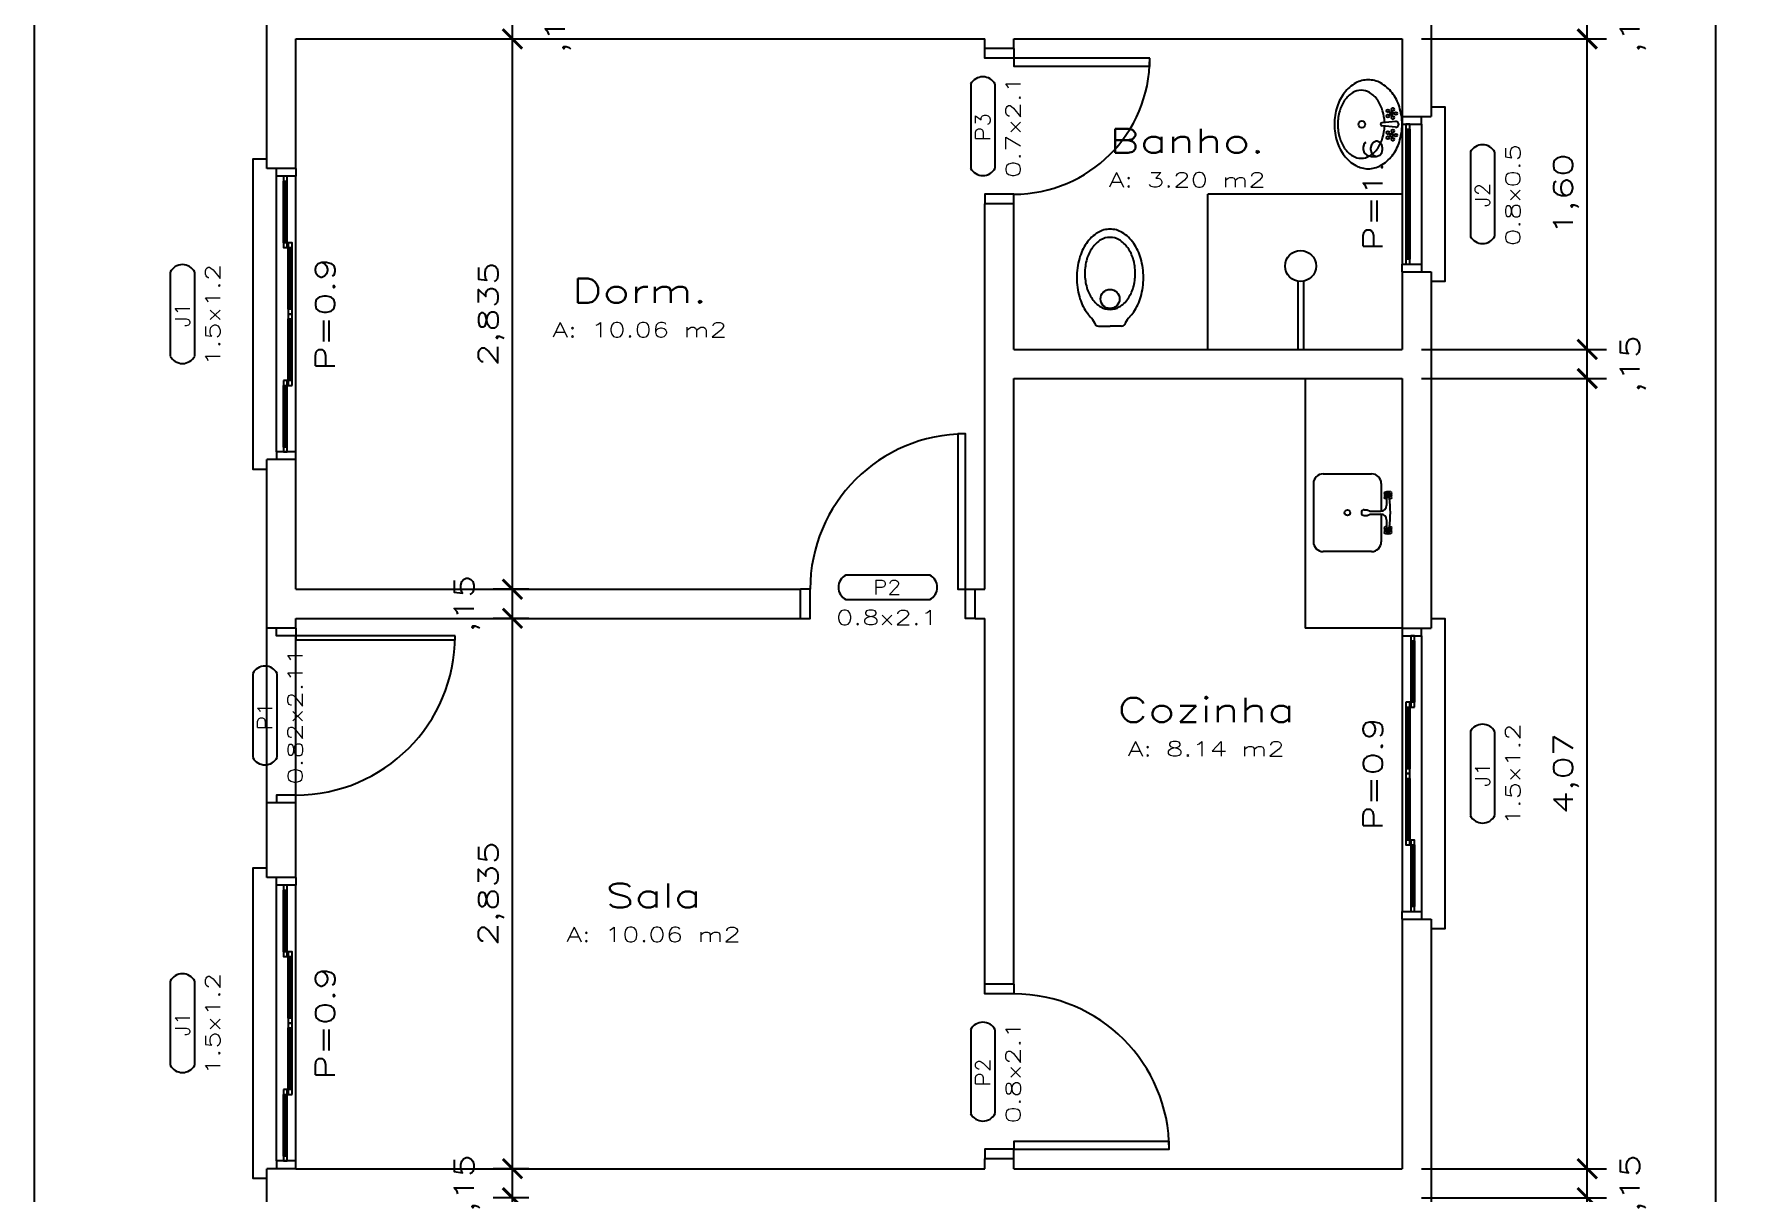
# Model space of a CAD drawing. Extents: x 241 to 398, y 106 to 179.
# Drawn here: x 258.36 to 267.13, y 163.07 to 169.04 of the extents above; entities that cross this region are included whole.
import ezdxf
from ezdxf.enums import TextEntityAlignment as Align

# ---------------------------------------------------------------- set-up
doc = ezdxf.new("R2010")
doc.units = 0
doc.layers.get('0').update_dxf_attribs({"linetype": 'CONTINUOUS'})
doc.layers.get('DEFPOINTS').update_dxf_attribs({"linetype": 'CONTINUOUS'})
for name, color, linetype in [('APARELHOS', 8, 'CONTINUOUS'), ('COTAS', 7, 'CONTINUOUS'), ('ESPECARQ', 7, 'CONTINUOUS'), ('ESQUADRIA', 3, 'CONTINUOUS'), ('LINVISTA', 8, 'CONTINUOUS'), ('MOBIL_I', 8, 'CONTINUOUS'), ('PAREDE', 5, 'CONTINUOUS'), ('UNIDADE', 4, 'CONTINUOUS'), ('VIDRO', 1, 'CONTINUOUS')]:
    doc.layers.add(name, color=color, linetype=linetype)
doc.styles.add('REGUA100', font='romans.shx', dxfattribs={"width": 1.4})
doc.styles.add('REGUA60', font='romans.shx', dxfattribs={"width": 1.4})
doc.styles.add('REGUA80', font='romans.shx', dxfattribs={"width": 1.4})
doc.styles.get("Standard").update_dxf_attribs({"font": 'ISOCP'})
doc.dimstyles.new('ISO-25', dxfattribs={"dimtxt": 2.5, "dimasz": 2.5, "dimexe": 1.25, "dimexo": 0.625, "dimtad": 1, "dimdec": 4, "dimdsep": 46, "dimlunit": 6, "dimtxsty": 'Standard', "dimcen": 2.5, "dimadec": 0, "dimazin": 0, "dimtfac": 1, "dimtdec": 4, "dimtmove": 0, "dimatfit": 3, "dimfxl": 0, "dimtolj": 1, "dimtzin": 0, "dimarcsym": 0})

# ---------------------------------------------------------------- blocks, each defined once
blk = doc.blocks.new('INDESQ2')
at = {"color": 0, "linetype": 'ByBlock'}
for p, q in [((4.32, 2.96), (-4.32, 2.96)), ((-4.32, 0.44), (4.32, 0.44))]:
    blk.add_line(p, q, dxfattribs=at)
at = {"color": 0}
for centre, start, end in [((-3.67, 1.7), 117.3654, 242.6346), ((3.67, 1.7), 297.3654, 62.6346)]:
    blk.add_arc(centre, 1.42, start, end, dxfattribs=at)
at = {"style": 'REGUA60', "width": 1.4, "flags": 9}
blk.add_attdef('LOCAL', text='', height=1.5, dxfattribs=at).set_placement((-0.08, -4.35), align=Align.CENTER)
at = {"layer": 'ESPECARQ', "color": 0, "style": 'REGUA60'}
for tag, width, p in [('COD', 1.1, (-0.08, 0.95)), ('DIM', 1.4, (-0.08, -2.17))]:
    blk.add_attdef(tag, text='', height=1.5, dxfattribs=dict(at, width=width)).set_placement(p, align=Align.CENTER)
blk = doc.blocks.new('CUBACOZ')
at = {"layer": 'APARELHOS'}
for p, q in [((-0.1045, 0.2035), (-0.0987, 0.2093)), ((-0.0987, 0.2093), (-0.1044, 0.215)), ((-0.0916, 0.2164), (-0.0978, 0.2225)), ((-0.0973, 0.1965), (-0.0916, 0.2022)), ((-0.0916, 0.2164), (-0.0858, 0.2221)), ((-0.0916, 0.2022), (-0.0857, 0.1963)), ((-0.0845, 0.2093), (-0.0788, 0.215)), ((-0.0845, 0.2093), (-0.0786, 0.2034)), ((-0.0749, 0.2018), (-0.0395, 0.2018)), ((0.0355, 0.2018), (0.0715, 0.2018)), ((0.0755, 0.2034), (0.0813, 0.2092)), ((0.0813, 0.2092), (0.0756, 0.2149)), ((0.0884, 0.2162), (0.0822, 0.2224)), ((0.0827, 0.1964), (0.0884, 0.2021)), ((0.0884, 0.2162), (0.0942, 0.222)), ((0.0884, 0.2021), (0.0943, 0.1962)), ((0.0955, 0.2092), (0.1011, 0.2149)), ((0.0955, 0.2092), (0.1014, 0.2033)), ((-0.2015, -0.1253), (-0.2015, 0.1241)), ((-0.1515, 0.1741), (-0.0096, 0.1741)), ((-0.017, 0.1015), (-0.0095, 0.1165)), ((-0.017, 0.0865), (-0.017, 0.1015)), ((-0.0095, 0.1165), (-0.0095, 0.1718)), ((0.0055, 0.1741), (0.1485, 0.1741)), ((0.0055, 0.1165), (0.0055, 0.1718)), ((0.013, 0.1015), (0.0055, 0.1165)), ((0.013, 0.0865), (0.013, 0.1015)), ((0.1985, 0.1241), (0.1985, -0.1253)), ((-0.1515, -0.1753), (0.1485, -0.1753))]:
    blk.add_line(p, q, dxfattribs=at)
for centre, radius in [((-0.1038, 0.2212), 0.0062), ((-0.1034, 0.1974), 0.0062), ((-0.0916, 0.2092), 0.00508), ((-0.0797, 0.2211), 0.0062), ((-0.0796, 0.1972), 0.0062), ((0.0761, 0.2211), 0.0062), ((0.0765, 0.1973), 0.0062), ((0.0884, 0.2091), 0.00508), ((0.1003, 0.221), 0.0062), ((0.1004, 0.1971), 0.0062), ((-0.0015, -0.0003), 0.0143)]:
    blk.add_circle(centre, radius, dxfattribs=at)
for centre, radius, start, end in [((-0.0869, 0.2096), 0.0229, 161.72558, 199.74671), ((-0.0921, 0.2124), 0.0153, 59.57179, 120.42821), ((-0.0916, 0.2065), 0.0156, 241.28233, 298.71767), ((-0.0018, -0.4129), 0.6339, 83.34453, 96.65547), ((-0.0395, 0.1718), 0.03, 0, 90), ((0.0355, 0.1718), 0.03, 90, 180), ((0.0879, 0.2123), 0.0153, 59.57179, 120.42821), ((0.0884, 0.2064), 0.0156, 241.28233, 298.71767), ((0.0878, 0.2091), 0.0188, 335.24621, 23.31831), ((-0.1515, 0.1241), 0.05, 90, 180), ((0.1485, 0.1241), 0.05, 0, 90), ((-0.002, 0.0865), 0.015, 180, 0), ((-0.1515, -0.1253), 0.05, 180, 270), ((0.1485, -0.1253), 0.05, 270, 0)]:
    blk.add_arc(centre, radius, start, end, dxfattribs=at)
blk = doc.blocks.new('INDUNI1')
at = {"color": 0, "style": 'REGUA100', "width": 1.4, "flags": 8}
for tag, p in [('NOME1', (0, 0)), ('NOME2', (0, -4.29))]:
    blk.add_attdef(tag, text='', height=2.5, dxfattribs=at).set_placement(p, align=Align.CENTER)
at = {"layer": 'ESPECARQ', "style": 'REGUA60', "width": 1.4}
blk.add_attdef('AREA', text='', height=1.5, dxfattribs=at).set_placement((0, -7.81), align=Align.CENTER)
at = {"layer": 'ESPECARQ', "style": 'REGUA60', "width": 1.4, "flags": 8}
for tag, p in [('PISO', (0, -10.31)), ('REVPAR', (0, -12.81)), ('PEDIR', (0, -15.31))]:
    blk.add_attdef(tag, text='', height=1.5, dxfattribs=at).set_placement(p, align=Align.CENTER)
blk = doc.blocks.new('LAVAT')
for p, q in [((-10.1, -2.8), (-8.9, -3.2)), ((-10, -2.4), (-8.7, -2.8)), ((-9.4, -4.9), (-8.6, -3.8)), ((-9.1, -5.2), (-8.3, -4.1)), ((-8.2, -1), (-8.2, -2.4)), ((-7.8, -1), (-7.8, -2.4)), ((-6.8, -5.2), (-7.6, -4.1)), ((-6.5, -4.9), (-7.3, -3.8)), ((-5.9, -2.4), (-7.2, -2.8)), ((-5.8, -2.8), (-7.1, -3.2)), ((-2.1, -0.2), (-1.2, -10.1)), ((2.1, -0.2), (1.2, -10.1)), ((5.8, -2.8), (7.1, -3.2)), ((5.9, -2.4), (7.2, -2.8)), ((6.5, -4.9), (7.3, -3.8)), ((6.8, -5.2), (7.6, -4.1)), ((7.8, -1), (7.8, -2.4)), ((8.2, -1), (8.2, -2.4)), ((9.1, -5.2), (8.3, -4.1)), ((9.4, -4.9), (8.6, -3.8)), ((10, -2.4), (8.7, -2.8)), ((10.1, -2.8), (8.9, -3.2))]:
    blk.add_line(p, q)
blk.add_lwpolyline([(0, 4.6, 0.076419), (-12.9, 2.6, 0.086454), (-23.1, -2.7, 0.105866), (-30.4, -11.2, 0.125365), (-32.7, -20.3, 0.125365), (-30.4, -29.5, 0.105866), (-23.1, -37.9, 0.086454), (-12.9, -43.2, 0.076419), (0, -45.2, 0.076419), (12.9, -43.2, 0.086454), (23.1, -37.9, 0.105866), (30.4, -29.5, 0.125365), (32.7, -20.3, 0.125365), (30.4, -11.2, 0.105866), (23.1, -2.7, 0.086454), (12.9, 2.6, 0.076419)], format="xyb", close=True)
for points in [[(-25, -25.5, 0.136248), (-23.3, -31.7, 0.106961), (-17.7, -37.7, 0.081463), (-9.9, -41.3, 0.069558), (0, -42.7, 0.069558), (9.9, -41.3, 0.081463), (17.7, -37.7, 0.106961), (23.3, -31.7, 0.136248), (25, -25.5, 0.136248), (23.3, -19.3, 0.106961), (17.7, -13.3, 0.081463), (9.9, -9.7, 0.060346), (1.3, -8.3, 0.069558)], [(-1.3, -8.3, 0.060346), (-9.9, -9.7, 0.081463), (-17.7, -13.3, 0.106961), (-23.3, -19.3, 0.136248), (-25, -25.5, 0.136248)]]:
    blk.add_lwpolyline(points, format="xyb")
for centre, radius in [((-8, 0), 1.05), ((8, 0), 1.05), ((-11, -2.2), 1.05), ((-9.9, -5.9), 1.05), ((-8, -3.2), 0.904), ((-6.1, -5.9), 1.05), ((-4.9, -2.2), 1.05), ((4.9, -2.2), 1.05), ((6.1, -5.9), 1.05), ((8, -3.2), 0.904), ((9.9, -5.9), 1.05), ((11, -2.2), 1.05), ((0, -25), 2.5)]:
    blk.add_circle(centre, radius)
for centre, radius, start, end in [((0, 0), 2.11, 354.4166, 185.8913), ((0, -10), 1.16, 185.4287, 354.7356)]:
    blk.add_arc(centre, radius, start, end)
blk = doc.blocks.new('VASO')
for p in [(-5.96, 0), (5.96, 0)]:
    blk.add_line(p, (0, 0))
for points in [[(0, 50, 0.136248), (-6.22, 48.27, 0.106961), (-12.17, 42.68, 0.081463), (-15.82, 34.92, 0.069558), (-17.21, 25, 0.069558), (-15.82, 15.08, 0.081463), (-12.17, 7.32, 0.040842), (-10.18, 4.88, 0.136248)], [(10.26, 4.96, 0.039379), (12.17, 7.32, 0.081463), (15.82, 15.08, 0.069558), (17.21, 25, 0.069558), (15.82, 34.92, 0.081463), (12.17, 42.68, 0.106961), (6.22, 48.27, 0.136248), (0, 50, 0.136248)]]:
    blk.add_lwpolyline(points, format="xyb")
blk.add_lwpolyline([(-0.01, 45.77, 0.134521), (-4.72, 44.48, 0.106852), (-9.2, 40.33, 0.08225), (-11.96, 34.56, 0.070585), (-13, 27.19, 0.070585), (-11.96, 19.82, 0.08225), (-9.2, 14.05, 0.106852), (-4.72, 9.9, 0.134521), (-0.01, 8.61, 0.134521), (4.69, 9.9, 0.106852), (9.17, 14.05, 0.08225), (11.93, 19.82, 0.070585), (12.97, 27.19, 0.070585), (11.93, 34.56, 0.08225), (9.17, 40.33, 0.106852), (4.69, 44.48, 0.134521)], format="xyb", close=True)
blk.add_circle((-0.01, 14.04), 4.93)
for centre, radius, start, end in [((-21.76, -5.8), 15.76, 27.89368, 42.68741), ((-5.96, 2), 2, 186.21105, 270), ((5.96, 2), 2, 270, 353.78895), ((21.76, -5.8), 15.76, 137.31259, 152.10632)]:
    blk.add_arc(centre, radius, start, end)
blk = doc.blocks.new('VASOSANIT2')
at = {"layer": 'APARELHOS', "ltscale": 10, "xscale": 0.01, "yscale": 0.01, "zscale": 0.01}
blk.add_blockref('VASO', (-0.0298, 0), dxfattribs=at)
blk = doc.blocks.new('CHUVA')
at = {"layer": 'APARELHOS'}
for p, q in [((-0.03, -0.35), (-0.03, 0)), ((0, -0.35), (0, 0))]:
    blk.add_line(p, q, dxfattribs=at)
blk.add_circle((-0.015, -0.43), 0.08, dxfattribs=at)
blk = doc.blocks.new('_ARCHTICK')
at = {"color": 0, "linetype": 'ByBlock', "const_width": 0.15}
blk.add_lwpolyline([(-0.5, -0.5), (0.5, 0.5)], dxfattribs=at)
blk = doc.blocks.new('*D126')
at = {"color": 1, "linetype": 'ByBlock', "transparency": 16777216}
for p, q in [((254.4529, 175.2378), (254.4529, 145.0378)), ((253.0871, 175.1378), (254.5529, 175.1378)), ((253.0871, 145.1378), (254.5529, 145.1378))]:
    blk.add_line(p, q, dxfattribs=at)
at = {"layer": 'DEFPOINTS', "color": 0, "linetype": 'ByBlock', "transparency": 16777216}
for p in [(252.9871, 175.1378, -3.35), (252.9871, 145.1378, -3.35), (254.4529, 145.1378)]:
    blk.add_point(p, dxfattribs=at)
at = {"color": 1, "linetype": 'ByBlock', "transparency": 16777216, "xscale": 0.1, "yscale": 0.1, "zscale": 0.1}
for p, rotation in [((254.4529, 175.1378), 90), ((254.4529, 145.1378), 270)]:
    blk.add_blockref('_ARCHTICK', p, dxfattribs=dict(at, rotation=rotation))
at = {"color": 7, "linetype": 'ByBlock', "transparency": 16777216, "insert": (254.3434, 160.1378), "char_height": 0.1, "attachment_point": 5, "rotation": 90, "style": 'REGUA60'}
blk.add_mtext('\\A1;30,00', dxfattribs=at)
blk = doc.blocks.new('*D141')
at = {"color": 1, "linetype": 'ByBlock', "transparency": 16777216}
for p, q in [((248.2526, 166.0828), (248.2526, 169.1178)), ((248.3504, 169.0178), (248.3526, 169.0178)), ((248.3371, 166.1828), (248.1526, 166.1828))]:
    blk.add_line(p, q, dxfattribs=at)
at = {"layer": 'DEFPOINTS', "color": 0, "linetype": 'ByBlock', "transparency": 16777216}
for p in [(248.2504, 169.0178, -3.35), (248.2526, 169.0178), (248.4371, 166.1828, -3.35)]:
    blk.add_point(p, dxfattribs=at)
at = {"color": 1, "linetype": 'ByBlock', "transparency": 16777216, "xscale": 0.1, "yscale": 0.1, "zscale": 0.1}
for p, rotation in [((248.2526, 169.0178), 90), ((248.2526, 166.1828), 270)]:
    blk.add_blockref('_ARCHTICK', p, dxfattribs=dict(at, rotation=rotation))
at = {"color": 7, "linetype": 'ByBlock', "transparency": 16777216, "insert": (248.1431, 167.6003), "char_height": 0.1, "attachment_point": 5, "rotation": 90, "style": 'REGUA60'}
blk.add_mtext('\\A1;2,835', dxfattribs=at)
blk = doc.blocks.new('*D139')
at = {"color": 1, "linetype": 'ByBlock', "transparency": 16777216}
for p, q in [((248.2526, 163.0978), (248.2526, 166.1328)), ((248.3371, 166.0328), (248.1526, 166.0328)), ((248.3371, 163.1978), (248.1526, 163.1978))]:
    blk.add_line(p, q, dxfattribs=at)
at = {"layer": 'DEFPOINTS', "color": 0, "linetype": 'ByBlock', "transparency": 16777216}
for p in [(248.2526, 166.0328), (248.4371, 166.0328, -3.35), (248.4371, 163.1978, -3.35)]:
    blk.add_point(p, dxfattribs=at)
at = {"color": 1, "linetype": 'ByBlock', "transparency": 16777216, "xscale": 0.1, "yscale": 0.1, "zscale": 0.1}
for p, rotation in [((248.2526, 166.0328), 90), ((248.2526, 163.1978), 270)]:
    blk.add_blockref('_ARCHTICK', p, dxfattribs=dict(at, rotation=rotation))
at = {"color": 7, "linetype": 'ByBlock', "transparency": 16777216, "insert": (248.1431, 164.6153), "char_height": 0.1, "attachment_point": 5, "rotation": 90, "style": 'REGUA60'}
blk.add_mtext('\\A1;2,835', dxfattribs=at)
blk = doc.blocks.new('*D137')
at = {"color": 1, "linetype": 'ByBlock', "transparency": 16777216}
for p, q in [((248.2526, 160.1128), (248.2526, 163.1478)), ((248.3371, 163.0478), (248.1526, 163.0478)), ((248.3371, 160.2128), (248.1526, 160.2128))]:
    blk.add_line(p, q, dxfattribs=at)
at = {"layer": 'DEFPOINTS', "color": 0, "linetype": 'ByBlock', "transparency": 16777216}
for p in [(248.2526, 163.0478), (248.4371, 163.0478, -3.35), (248.4371, 160.2128, -3.35)]:
    blk.add_point(p, dxfattribs=at)
at = {"color": 1, "linetype": 'ByBlock', "transparency": 16777216, "xscale": 0.1, "yscale": 0.1, "zscale": 0.1}
for p, rotation in [((248.2526, 163.0478), 90), ((248.2526, 160.2128), 270)]:
    blk.add_blockref('_ARCHTICK', p, dxfattribs=dict(at, rotation=rotation))
at = {"color": 7, "linetype": 'ByBlock', "transparency": 16777216, "insert": (248.1431, 161.6303), "char_height": 0.1, "attachment_point": 5, "rotation": 90, "style": 'REGUA60'}
blk.add_mtext('\\A1;2,835', dxfattribs=at)
blk = doc.blocks.new('*D142')
at = {"color": 1, "linetype": 'ByBlock', "transparency": 16777216}
for p, q in [((248.2526, 168.9178), (248.2526, 169.1678)), ((248.3504, 169.1678), (248.3526, 169.1678))]:
    blk.add_line(p, q, dxfattribs=at)
at = {"layer": 'DEFPOINTS', "color": 0, "linetype": 'ByBlock', "transparency": 16777216}
for p in [(248.2504, 169.1678, -3.35), (248.2526, 169.1678), (248.2504, 169.0178, -3.35)]:
    blk.add_point(p, dxfattribs=at)
at = {"color": 1, "linetype": 'ByBlock', "transparency": 16777216, "xscale": 0.1, "yscale": 0.1, "zscale": 0.1}
for p, rotation in [((248.2526, 169.1678), 90), ((248.2526, 169.0178), 270)]:
    blk.add_blockref('_ARCHTICK', p, dxfattribs=dict(at, rotation=rotation))
at = {"color": 7, "linetype": 'ByBlock', "transparency": 16777216, "insert": (248.4872, 169.0928), "char_height": 0.1, "attachment_point": 5, "rotation": 90, "style": 'REGUA60'}
blk.add_mtext('\\A1;,15', dxfattribs=at)
blk = doc.blocks.new('*D140')
at = {"color": 1, "linetype": 'ByBlock', "transparency": 16777216}
for p, q in [((248.3371, 166.1828), (248.1526, 166.1828)), ((248.2526, 165.9328), (248.2526, 166.1828))]:
    blk.add_line(p, q, dxfattribs=at)
at = {"layer": 'DEFPOINTS', "color": 0, "linetype": 'ByBlock', "transparency": 16777216}
for p in [(248.2526, 166.1828), (248.4371, 166.1828, -3.35), (248.4371, 166.0328, -3.35)]:
    blk.add_point(p, dxfattribs=at)
at = {"color": 1, "linetype": 'ByBlock', "transparency": 16777216, "xscale": 0.1, "yscale": 0.1, "zscale": 0.1}
for p, rotation in [((248.2526, 166.1828), 90), ((248.2526, 166.0328), 270)]:
    blk.add_blockref('_ARCHTICK', p, dxfattribs=dict(at, rotation=rotation))
at = {"color": 7, "linetype": 'ByBlock', "transparency": 16777216, "insert": (248.0181, 166.1078), "char_height": 0.1, "attachment_point": 5, "rotation": 90, "style": 'REGUA60'}
blk.add_mtext('\\A1;,15', dxfattribs=at)
blk = doc.blocks.new('*D138')
at = {"color": 1, "linetype": 'ByBlock', "transparency": 16777216}
for p, q in [((248.3371, 163.1978), (248.1526, 163.1978)), ((248.2526, 162.9478), (248.2526, 163.1978))]:
    blk.add_line(p, q, dxfattribs=at)
at = {"layer": 'DEFPOINTS', "color": 0, "linetype": 'ByBlock', "transparency": 16777216}
for p in [(248.2526, 163.1978), (248.4371, 163.1978, -3.35), (248.4371, 163.0478, -3.35)]:
    blk.add_point(p, dxfattribs=at)
at = {"color": 1, "linetype": 'ByBlock', "transparency": 16777216, "xscale": 0.1, "yscale": 0.1, "zscale": 0.1}
for p, rotation in [((248.2526, 163.1978), 90), ((248.2526, 163.0478), 270)]:
    blk.add_blockref('_ARCHTICK', p, dxfattribs=dict(at, rotation=rotation))
at = {"color": 7, "linetype": 'ByBlock', "transparency": 16777216, "insert": (248.0181, 163.1228), "char_height": 0.1, "attachment_point": 5, "rotation": 90, "style": 'REGUA60'}
blk.add_mtext('\\A1;,15', dxfattribs=at)
blk = doc.blocks.new('*D121')
at = {"color": 1, "linetype": 'ByBlock', "transparency": 16777216}
for p, q in [((252.9371, 169.1678), (253.8915, 169.1678)), ((253.7915, 168.9178), (253.7915, 169.1678))]:
    blk.add_line(p, q, dxfattribs=at)
at = {"layer": 'DEFPOINTS', "color": 0, "linetype": 'ByBlock', "transparency": 16777216}
for p in [(252.8371, 169.1678, -3.35), (253.7915, 169.1678), (252.8371, 169.0178, -3.35)]:
    blk.add_point(p, dxfattribs=at)
at = {"color": 1, "linetype": 'ByBlock', "transparency": 16777216, "xscale": 0.1, "yscale": 0.1, "zscale": 0.1}
for p, rotation in [((253.7915, 169.1678), 90), ((253.7915, 169.0178), 270)]:
    blk.add_blockref('_ARCHTICK', p, dxfattribs=dict(at, rotation=rotation))
at = {"color": 7, "linetype": 'ByBlock', "transparency": 16777216, "insert": (254.026, 169.0928), "char_height": 0.1, "attachment_point": 5, "rotation": 90, "style": 'REGUA60'}
blk.add_mtext('\\A1;,15', dxfattribs=at)
blk = doc.blocks.new('*D120')
at = {"color": 1, "linetype": 'ByBlock', "transparency": 16777216}
for p, q in [((253.7915, 167.3178), (253.7915, 169.1178)), ((252.9371, 169.0178), (253.8915, 169.0178))]:
    blk.add_line(p, q, dxfattribs=at)
at = {"layer": 'DEFPOINTS', "color": 0, "linetype": 'ByBlock', "transparency": 16777216}
for p in [(252.8371, 169.0178, -3.35), (253.7915, 169.0178), (252.8371, 167.4178, -3.35)]:
    blk.add_point(p, dxfattribs=at)
at = {"color": 1, "linetype": 'ByBlock', "transparency": 16777216, "xscale": 0.1, "yscale": 0.1, "zscale": 0.1}
for p, rotation in [((253.7915, 169.0178), 90), ((253.7915, 167.4178), 270)]:
    blk.add_blockref('_ARCHTICK', p, dxfattribs=dict(at, rotation=rotation))
at = {"color": 7, "linetype": 'ByBlock', "transparency": 16777216, "insert": (253.682, 168.2178), "char_height": 0.1, "attachment_point": 5, "rotation": 90, "style": 'REGUA60'}
blk.add_mtext('\\A1;1,60', dxfattribs=at)
blk = doc.blocks.new('*D119')
at = {"color": 1, "linetype": 'ByBlock', "transparency": 16777216}
for p, q in [((252.9371, 167.4178), (253.8915, 167.4178)), ((253.7915, 167.1678), (253.7915, 167.4178))]:
    blk.add_line(p, q, dxfattribs=at)
at = {"layer": 'DEFPOINTS', "color": 0, "linetype": 'ByBlock', "transparency": 16777216}
for p in [(252.8371, 167.4178, -3.35), (253.7915, 167.4178), (252.8371, 167.2678, -3.35)]:
    blk.add_point(p, dxfattribs=at)
at = {"color": 1, "linetype": 'ByBlock', "transparency": 16777216, "xscale": 0.1, "yscale": 0.1, "zscale": 0.1}
for p, rotation in [((253.7915, 167.4178), 90), ((253.7915, 167.2678), 270)]:
    blk.add_blockref('_ARCHTICK', p, dxfattribs=dict(at, rotation=rotation))
at = {"color": 7, "linetype": 'ByBlock', "transparency": 16777216, "insert": (254.026, 167.3428), "char_height": 0.1, "attachment_point": 5, "rotation": 90, "style": 'REGUA60'}
blk.add_mtext('\\A1;,15', dxfattribs=at)
blk = doc.blocks.new('*D118')
at = {"color": 1, "linetype": 'ByBlock', "transparency": 16777216}
for p, q in [((253.7915, 163.0978), (253.7915, 167.3678)), ((252.9371, 167.2678), (253.8915, 167.2678))]:
    blk.add_line(p, q, dxfattribs=at)
at = {"layer": 'DEFPOINTS', "color": 0, "linetype": 'ByBlock', "transparency": 16777216}
for p in [(252.8371, 167.2678, -3.35), (253.7915, 167.2678), (252.8371, 163.1978, -3.35)]:
    blk.add_point(p, dxfattribs=at)
at = {"color": 1, "linetype": 'ByBlock', "transparency": 16777216, "xscale": 0.1, "yscale": 0.1, "zscale": 0.1}
for p, rotation in [((253.7915, 167.2678), 90), ((253.7915, 163.1978), 270)]:
    blk.add_blockref('_ARCHTICK', p, dxfattribs=dict(at, rotation=rotation))
at = {"color": 7, "linetype": 'ByBlock', "transparency": 16777216, "insert": (253.682, 165.2328), "char_height": 0.1, "attachment_point": 5, "rotation": 90, "style": 'REGUA60'}
blk.add_mtext('\\A1;4,07', dxfattribs=at)
blk = doc.blocks.new('*D117')
at = {"color": 1, "linetype": 'ByBlock', "transparency": 16777216}
for p, q in [((252.9371, 163.1978), (253.8915, 163.1978)), ((253.7915, 162.9478), (253.7915, 163.1978))]:
    blk.add_line(p, q, dxfattribs=at)
at = {"layer": 'DEFPOINTS', "color": 0, "linetype": 'ByBlock', "transparency": 16777216}
for p in [(252.8371, 163.1978, -3.35), (253.7915, 163.1978), (252.8371, 163.0478, -3.35)]:
    blk.add_point(p, dxfattribs=at)
at = {"color": 1, "linetype": 'ByBlock', "transparency": 16777216, "xscale": 0.1, "yscale": 0.1, "zscale": 0.1}
for p, rotation in [((253.7915, 163.1978), 90), ((253.7915, 163.0478), 270)]:
    blk.add_blockref('_ARCHTICK', p, dxfattribs=dict(at, rotation=rotation))
at = {"color": 7, "linetype": 'ByBlock', "transparency": 16777216, "insert": (254.026, 163.1228), "char_height": 0.1, "attachment_point": 5, "rotation": 90, "style": 'REGUA60'}
blk.add_mtext('\\A1;,15', dxfattribs=at)
blk = doc.blocks.new('*D116')
at = {"color": 1, "linetype": 'ByBlock', "transparency": 16777216}
for p, q in [((253.7915, 161.3478), (253.7915, 163.1478)), ((252.9371, 163.0478), (253.8915, 163.0478))]:
    blk.add_line(p, q, dxfattribs=at)
at = {"layer": 'DEFPOINTS', "color": 0, "linetype": 'ByBlock', "transparency": 16777216}
for p in [(252.8371, 163.0478, -3.35), (253.7915, 163.0478), (252.8371, 161.4478, -3.35)]:
    blk.add_point(p, dxfattribs=at)
at = {"color": 1, "linetype": 'ByBlock', "transparency": 16777216, "xscale": 0.1, "yscale": 0.1, "zscale": 0.1}
for p, rotation in [((253.7915, 163.0478), 90), ((253.7915, 161.4478), 270)]:
    blk.add_blockref('_ARCHTICK', p, dxfattribs=dict(at, rotation=rotation))
at = {"color": 7, "linetype": 'ByBlock', "transparency": 16777216, "insert": (253.682, 162.2478), "char_height": 0.1, "attachment_point": 5, "rotation": 90, "style": 'REGUA60'}
blk.add_mtext('\\A1;1,60', dxfattribs=at)

msp = doc.modelspace()

# ---------------------------------------------------------------- linework, layer by layer
at = {"layer": 'APARELHOS'}
for p, q in [((264.4129, 167.4178, -3.35), (264.4129, 168.2178, -3.35)), ((265.4129, 168.2178, -3.35), (264.4129, 168.2178, -3.35)), ((264.9129, 167.2678, -3.35), (264.9129, 165.9828, -3.35)), ((265.4129, 165.9828, -3.35), (264.9129, 165.9828, -3.35))]:
    msp.add_line(p, q, dxfattribs=at)
at = {"layer": 'ESQUADRIA', "color": 1}
for p, q in [((265.4129, 168.5778, -3.35), (265.4129, 167.8578, -3.35)), ((265.5129, 168.5778, -3.35), (265.5129, 167.8578, -3.35)), ((265.4329, 168.5528, -3.35), (265.4329, 167.8828, -3.35)), ((265.4529, 168.5528, -3.35), (265.4529, 167.8828, -3.35)), ((259.6129, 166.8903, -3.35), (259.6129, 168.3103, -3.35)), ((259.7129, 166.8903, -3.35), (259.7129, 168.3103, -3.35)), ((259.6479, 167.9678, -3.35), (259.6479, 168.2853, -3.35)), ((259.6679, 167.9678, -3.35), (259.6679, 168.2853, -3.35)), ((259.6729, 167.6253, -3.35), (259.6729, 167.9428, -3.35)), ((259.6929, 167.6253, -3.35), (259.6929, 167.9428, -3.35)), ((259.6729, 167.2578, -3.35), (259.6729, 167.5753, -3.35)), ((259.6929, 167.2578, -3.35), (259.6929, 167.5753, -3.35)), ((259.6479, 166.9153, -3.35), (259.6479, 167.2328, -3.35)), ((259.6679, 166.9153, -3.35), (259.6679, 167.2328, -3.35)), ((259.7129, 165.1228, -3.35), (259.7129, 165.9428, -3.35)), ((265.4129, 165.9428, -3.35), (265.4129, 164.5228, -3.35)), ((265.5129, 165.9428, -3.35), (265.5129, 164.5228, -3.35)), ((265.4579, 165.9178, -3.35), (265.4579, 165.6003, -3.35)), ((265.4779, 165.9178, -3.35), (265.4779, 165.6003, -3.35)), ((265.4329, 165.5753, -3.35), (265.4329, 165.2578, -3.35)), ((265.4529, 165.5753, -3.35), (265.4529, 165.2578, -3.35)), ((265.4329, 165.2078, -3.35), (265.4329, 164.8903, -3.35)), ((265.4529, 165.2078, -3.35), (265.4529, 164.8903, -3.35)), ((265.4579, 164.8653, -3.35), (265.4579, 164.5478, -3.35)), ((265.4779, 164.8653, -3.35), (265.4779, 164.5478, -3.35)), ((259.6129, 163.2378, -3.35), (259.6129, 164.6578, -3.35)), ((259.6479, 164.3153, -3.35), (259.6479, 164.6328, -3.35)), ((259.6679, 164.3153, -3.35), (259.6679, 164.6328, -3.35)), ((259.7129, 163.2378, -3.35), (259.7129, 164.6578, -3.35)), ((259.6729, 163.9728, -3.35), (259.6729, 164.2903, -3.35)), ((259.6929, 163.9728, -3.35), (259.6929, 164.2903, -3.35)), ((259.6729, 163.6053, -3.35), (259.6729, 163.9228, -3.35)), ((259.6929, 163.6053, -3.35), (259.6929, 163.9228, -3.35)), ((259.6479, 163.2628, -3.35), (259.6479, 163.5803, -3.35)), ((259.6679, 163.2628, -3.35), (259.6679, 163.5803, -3.35))]:
    msp.add_line(p, q, dxfattribs=at)
at = {"layer": 'ESQUADRIA', "elevation": -3.35}
for points in [[(263.4129, 168.9678), (263.4129, 168.9178), (263.2629, 168.9178), (263.2629, 168.9678)], [(265.5629, 168.6678), (265.6329, 168.6678), (265.6329, 167.7678), (265.5629, 167.7678)], [(265.4129, 168.6178), (265.4129, 168.5778), (265.5129, 168.5778), (265.5129, 168.6178)], [(259.5629, 166.8003), (259.4929, 166.8003), (259.4929, 168.4003), (259.5629, 168.4003)], [(259.7129, 168.3503), (259.7129, 168.3103), (259.6129, 168.3103), (259.6129, 168.3503)], [(263.4129, 168.1678), (263.4129, 168.2178), (263.2629, 168.2178), (263.2629, 168.1678)], [(265.4129, 167.8178), (265.4129, 167.8578), (265.5129, 167.8578), (265.5129, 167.8178)], [(259.7129, 166.8503), (259.7129, 166.8903), (259.6129, 166.8903), (259.6129, 166.8503)], [(262.3129, 166.0328), (262.3629, 166.0328), (262.3629, 166.1828), (262.3129, 166.1828)], [(263.2129, 166.0328), (263.1629, 166.0328), (263.1629, 166.1828), (263.2129, 166.1828)], [(265.5629, 166.0328), (265.6329, 166.0328), (265.6329, 164.4328), (265.5629, 164.4328)], [(259.5629, 165.0828), (259.5629, 165.0828), (259.5629, 165.9828), (259.5629, 165.9828)], [(259.7129, 165.9828), (259.7129, 165.9428), (259.6129, 165.9428), (259.6129, 165.9828)], [(265.4129, 165.9828), (265.4129, 165.9428), (265.5129, 165.9428), (265.5129, 165.9828)], [(259.7129, 165.0828), (259.7129, 165.1228), (259.6129, 165.1228), (259.6129, 165.0828)], [(259.5629, 163.1478), (259.4929, 163.1478), (259.4929, 164.7478), (259.5629, 164.7478)], [(259.7129, 164.6978), (259.7129, 164.6578), (259.6129, 164.6578), (259.6129, 164.6978)], [(265.4129, 164.4828), (265.4129, 164.5228), (265.5129, 164.5228), (265.5129, 164.4828)], [(263.4129, 164.1478), (263.4129, 164.0978), (263.2629, 164.0978), (263.2629, 164.1478)], [(259.7129, 163.1978), (259.7129, 163.2378), (259.6129, 163.2378), (259.6129, 163.1978)], [(263.4129, 163.2478), (263.4129, 163.2978), (263.2629, 163.2978), (263.2629, 163.2478)]]:
    msp.add_lwpolyline(points, dxfattribs=at)
for points in [[(264.1129, 168.9178), (263.4129, 168.9178), (263.4129, 168.8778), (264.1129, 168.8778)], [(265.4329, 168.5778), (265.4329, 168.5528), (265.4529, 168.5528), (265.4529, 168.5778)], [(259.6479, 168.3103), (259.6479, 168.2853), (259.6679, 168.2853), (259.6679, 168.3103)], [(259.6679, 167.9428), (259.6679, 167.9678), (259.6479, 167.9678), (259.6479, 167.9428)], [(259.6729, 167.9678), (259.6729, 167.9428), (259.6929, 167.9428), (259.6929, 167.9678)], [(265.4529, 167.8578), (265.4529, 167.8828), (265.4329, 167.8828), (265.4329, 167.8578)], [(259.6929, 167.6003), (259.6929, 167.6253), (259.6729, 167.6253), (259.6729, 167.6003)], [(259.6729, 167.6003), (259.6729, 167.5753), (259.6929, 167.5753), (259.6929, 167.6003)], [(259.6479, 167.2578), (259.6479, 167.2328), (259.6679, 167.2328), (259.6679, 167.2578)], [(259.6929, 167.2328), (259.6929, 167.2578), (259.6729, 167.2578), (259.6729, 167.2328)], [(259.6679, 166.8903), (259.6679, 166.9153), (259.6479, 166.9153), (259.6479, 166.8903)], [(263.1229, 166.9828), (263.1229, 166.1828), (263.1629, 166.1828), (263.1629, 166.9828)], [(260.5329, 165.9428), (259.7129, 165.9428), (259.7129, 165.9228), (260.5329, 165.9228)], [(265.4579, 165.9428), (265.4579, 165.9178), (265.4779, 165.9178), (265.4779, 165.9428)], [(265.4329, 165.6003), (265.4329, 165.5753), (265.4529, 165.5753), (265.4529, 165.6003)], [(265.4779, 165.5753), (265.4779, 165.6003), (265.4579, 165.6003), (265.4579, 165.5753)], [(265.4529, 165.2328), (265.4529, 165.2578), (265.4329, 165.2578), (265.4329, 165.2328)], [(265.4329, 165.2328), (265.4329, 165.2078), (265.4529, 165.2078), (265.4529, 165.2328)], [(265.4529, 164.8653), (265.4529, 164.8903), (265.4329, 164.8903), (265.4329, 164.8653)], [(265.4579, 164.8903), (265.4579, 164.8653), (265.4779, 164.8653), (265.4779, 164.8903)], [(259.6479, 164.6578), (259.6479, 164.6328), (259.6679, 164.6328), (259.6679, 164.6578)], [(265.4779, 164.5228), (265.4779, 164.5478), (265.4579, 164.5478), (265.4579, 164.5228)], [(259.6679, 164.2903), (259.6679, 164.3153), (259.6479, 164.3153), (259.6479, 164.2903)], [(259.6729, 164.3153), (259.6729, 164.2903), (259.6929, 164.2903), (259.6929, 164.3153)], [(259.6929, 163.9478), (259.6929, 163.9728), (259.6729, 163.9728), (259.6729, 163.9478)], [(259.6729, 163.9478), (259.6729, 163.9228), (259.6929, 163.9228), (259.6929, 163.9478)], [(259.6479, 163.6053), (259.6479, 163.5803), (259.6679, 163.5803), (259.6679, 163.6053)], [(259.6929, 163.5803), (259.6929, 163.6053), (259.6729, 163.6053), (259.6729, 163.5803)], [(263.4129, 163.2978), (264.2129, 163.2978), (264.2129, 163.3378), (263.4129, 163.3378)], [(259.6679, 163.2378), (259.6679, 163.2628), (259.6479, 163.2628), (259.6479, 163.2378)]]:
    msp.add_lwpolyline(points, close=True, dxfattribs=at)
at = {"layer": 'LINVISTA'}
msp.add_line((258.3629, 175.1378, -3.35), (258.3629, 145.1378, -3.35), dxfattribs=at)
at = {"layer": 'MOBIL_I'}
for centre, radius, start, end in [((263.4129, 168.9178, -3.35), 0.7, 270, 0), ((263.1629, 166.1828, -3.35), 0.8, 90, 180), ((259.7129, 165.9428, -3.35), 0.82, 270, 0), ((263.4129, 163.2978, -3.35), 0.8, 0, 90)]:
    msp.add_arc(centre, radius, start, end, dxfattribs=at)
at = {"layer": 'PAREDE'}
for p, q in [((259.5629, 168.3503, -3.35), (259.5629, 169.0928, -3.35)), ((265.5629, 169.0928, -3.35), (265.5629, 168.6178, -3.35)), ((259.7129, 168.3503, -3.35), (259.7129, 169.0178, -3.35)), ((259.7129, 169.0178, -3.35), (263.2629, 169.0178, -3.35)), ((263.2629, 168.9678, -3.35), (263.2629, 169.0178, -3.35)), ((263.4129, 168.9678, -3.35), (263.4129, 169.0178, -3.35)), ((263.4129, 169.0178, -3.35), (265.4129, 169.0178, -3.35)), ((265.4129, 169.0178, -3.35), (265.4129, 168.6178, -3.35)), ((263.4129, 168.9678, -3.35), (263.2629, 168.9678, -3.35)), ((265.4129, 168.6178, -3.35), (265.5629, 168.6178, -3.35)), ((259.7129, 168.3503, -3.35), (259.5629, 168.3503, -3.35)), ((263.4129, 168.1678, -3.35), (263.2629, 168.1678, -3.35)), ((263.2629, 167.3428, -3.35), (263.2629, 168.1678, -3.35)), ((263.4129, 167.4178, -3.35), (263.4129, 168.1678, -3.35)), ((265.4129, 167.8178, -3.35), (265.4129, 167.4178, -3.35)), ((265.4129, 167.8178, -3.35), (265.5629, 167.8178, -3.35)), ((265.5629, 167.8178, -3.35), (265.5629, 167.3428, -3.35)), ((263.2629, 166.1828, -3.35), (263.2629, 167.3428, -3.35)), ((263.4129, 167.4178, -3.35), (265.4129, 167.4178, -3.35)), ((265.5629, 167.3428, -3.35), (265.5629, 165.9828, -3.35)), ((263.4129, 166.1078, -3.35), (263.4129, 167.2678, -3.35)), ((263.4129, 167.2678, -3.35), (265.4129, 167.2678, -3.35)), ((265.4129, 167.2678, -3.35), (265.4129, 165.9828, -3.35)), ((259.7129, 166.8503, -3.35), (259.5629, 166.8503, -3.35)), ((259.5629, 166.1078, -3.35), (259.5629, 166.8503, -3.35)), ((259.7129, 166.1828, -3.35), (259.7129, 166.8503, -3.35)), ((259.7129, 166.1828, -3.35), (262.3129, 166.1828, -3.35)), ((262.3129, 166.0328, -3.35), (262.3129, 166.1828, -3.35)), ((263.2129, 166.1828, -3.35), (263.2629, 166.1828, -3.35)), ((263.2129, 166.0328, -3.35), (263.2129, 166.1828, -3.35)), ((259.5629, 165.9828, -3.35), (259.5629, 166.1078, -3.35)), ((259.7129, 166.0328, -3.35), (262.3129, 166.0328, -3.35)), ((259.7129, 165.9828, -3.35), (259.7129, 166.0328, -3.35)), ((263.2129, 166.0328, -3.35), (263.2629, 166.0328, -3.35)), ((263.2629, 164.1478, -3.35), (263.2629, 166.0328, -3.35)), ((263.4129, 164.1478, -3.35), (263.4129, 166.1078, -3.35)), ((259.7129, 165.9828, -3.35), (259.5629, 165.9828, -3.35)), ((265.4129, 165.9828, -3.35), (265.5629, 165.9828, -3.35)), ((259.7129, 165.0828, -3.35), (259.5629, 165.0828, -3.35)), ((259.5629, 164.6978, -3.35), (259.5629, 165.0828, -3.35)), ((259.7129, 164.6978, -3.35), (259.7129, 165.0828, -3.35)), ((259.7129, 164.6978, -3.35), (259.5629, 164.6978, -3.35)), ((265.4129, 164.4828, -3.35), (265.4129, 163.1978, -3.35)), ((265.4129, 164.4828, -3.35), (265.5629, 164.4828, -3.35)), ((265.5629, 164.4828, -3.35), (265.5629, 163.1228, -3.35)), ((263.4129, 164.1478, -3.35), (263.2629, 164.1478, -3.35)), ((263.4129, 163.2478, -3.35), (263.2629, 163.2478, -3.35)), ((263.2629, 163.1978, -3.35), (263.2629, 163.2478, -3.35)), ((263.4129, 163.1978, -3.35), (263.4129, 163.2478, -3.35)), ((259.7129, 163.1978, -3.35), (259.5629, 163.1978, -3.35)), ((259.5629, 163.1228, -3.35), (259.5629, 163.1978, -3.35)), ((259.7129, 163.1978, -3.35), (259.7129, 163.1978, -3.35)), ((259.7129, 163.1978, -3.35), (263.2629, 163.1978, -3.35)), ((263.4129, 163.1978, -3.35), (265.4129, 163.1978, -3.35)), ((259.5629, 162.3803, -3.35), (259.5629, 163.1228, -3.35)), ((265.5629, 163.1228, -3.35), (265.5629, 162.6478, -3.35))]:
    msp.add_line(p, q, dxfattribs=at)
at = {"layer": 'VIDRO'}
for p, q in [((265.4429, 168.5528, -3.35), (265.4429, 167.8828, -3.35)), ((259.6579, 167.9678, -3.35), (259.6579, 168.2853, -3.35)), ((259.6829, 167.6253, -3.35), (259.6829, 167.9428, -3.35)), ((259.6829, 167.2578, -3.35), (259.6829, 167.5753, -3.35)), ((259.6579, 166.9153, -3.35), (259.6579, 167.2328, -3.35)), ((265.4679, 165.9178, -3.35), (265.4679, 165.6003, -3.35)), ((265.4429, 165.5753, -3.35), (265.4429, 165.2578, -3.35)), ((265.4429, 165.2078, -3.35), (265.4429, 164.8903, -3.35)), ((265.4679, 164.8653, -3.35), (265.4679, 164.5478, -3.35)), ((259.6579, 164.3153, -3.35), (259.6579, 164.6328, -3.35)), ((259.6829, 163.9728, -3.35), (259.6829, 164.2903, -3.35)), ((259.6829, 163.6053, -3.35), (259.6829, 163.9228, -3.35)), ((259.6579, 163.2628, -3.35), (259.6579, 163.5803, -3.35))]:
    msp.add_line(p, q, dxfattribs=at)

# ---------------------------------------------------------------- block references
at = {"layer": 'APARELHOS', "xscale": 0.006999999999999999, "yscale": 0.006999999999999999, "zscale": 0.006999999999999999, "rotation": 270}
msp.add_blockref('LAVAT', (265.3809, 168.5778, -3.35), dxfattribs=at)
at = {"layer": 'APARELHOS'}
msp.add_blockref('VASOSANIT2', (263.9381, 167.5378, -3.35), dxfattribs=at)
for name, p, rotation in [('CHUVA', (264.8751, 167.4178, -3.35), 180), ('CUBACOZ', (265.1318, 166.5755), 270)]:
    msp.add_blockref(name, p, dxfattribs=dict(at, rotation=rotation))
at = {"layer": 'ESPECARQ', "xscale": 0.05, "yscale": 0.05, "zscale": 0.05}
for p, rotation, values in [((263.3379, 168.5678, -3.35), 90, {'COD': 'P3', 'DIM': '0.7x2.1'}), ((265.9129, 168.2178, -3.35), 90, {'COD': 'J2', 'DIM': '0.8x0.5'}), ((259.2129, 167.6003, -3.35), 89.99999999999783, {'COD': 'J1', 'DIM': '1.5x1.2'}), ((259.6379, 165.5328, -3.35), 90, {'COD': 'P1', 'DIM': '0.82x2.11'}), ((265.9129, 165.2328, -3.35), 90, {'COD': 'J1', 'DIM': '1.5x1.2'}), ((259.2129, 163.9478, -3.35), 90, {'COD': 'J1', 'DIM': '1.5x1.2'}), ((263.3379, 163.6978, -3.35), 90, {'COD': 'P2', 'DIM': '0.8x2.1'})]:
    msp.add_blockref('INDESQ2', p, dxfattribs=dict(at, rotation=rotation)).add_auto_attribs(values)
msp.add_blockref('INDESQ2', (262.7629, 166.1078, -3.35), dxfattribs=at).add_auto_attribs({'COD': 'P2', 'DIM': '0.8x2.1'})
at = {"layer": 'UNIDADE', "xscale": 0.05, "yscale": 0.05, "zscale": 0.05}
for p, values in [((264.3053, 168.6445, -3.35), {'NOME2': 'Banho.', 'AREA': 'A: 3.20 m2'}), ((261.4843, 167.8725, -3.35), {'NOME2': 'Dorm.', 'AREA': 'A: 10.06 m2'}), ((264.4037, 165.7133, -3.35), {'NOME2': 'Cozinha', 'AREA': 'A: 8.14 m2'}), ((261.5555, 164.7571, -3.35), {'NOME2': 'Sala', 'AREA': 'A: 10.06 m2'})]:
    msp.add_blockref('INDUNI1', p, dxfattribs=at).add_auto_attribs(values)

# ---------------------------------------------------------------- texts
at = {"layer": 'ESPECARQ', "style": 'REGUA80', "width": 1.4}
for s, p in [('P=1.6', (265.2629, 168.2178, -3.35)), ('P=0.9', (259.8629, 167.6003, -3.35)), ('P=0.9', (265.2629, 165.2328, -3.35)), ('P=0.9', (259.8629, 163.9478, -3.35))]:
    msp.add_text(s, height=0.1, rotation=90, dxfattribs=at).set_placement(p, align=Align.MIDDLE)

# ---------------------------------------------------------------- dimensions: what is measured, and where the dimension line sits
at = {"layer": 'COTAS'}
for base, p1, p2, override, picture, middle in [((267.0287, 145.1378), (265.5629, 175.1378, -3.35), (265.5629, 145.1378, -3.35), {"dimtxt": 0.1, "dimasz": 0.1, "dimexe": 0.1, "dimexo": 0.1, "dimgap": 0.05, "dimdec": 2, "dimzin": 4, "dimtxsty": 'REGUA60', "dimblk1": 'ARCHTICK', "dimblk2": 'ARCHTICK', "dimsah": 1, "dimcen": 0.1, "dimdle": 0.1, "dimclrd": 1, "dimclre": 1, "dimclrt": 7, "dimtofl": 0, "dimtmove": 2}, '*D126', (266.9192, 160.1378)), ((260.8285, 169.1678), (260.8262, 169.0178, -3.35), (260.8262, 169.1678, -3.35), {"dimtxt": 0.1, "dimasz": 0.1, "dimexe": 0.1, "dimexo": 0.1, "dimgap": 0.05, "dimdec": 2, "dimzin": 4, "dimtxsty": 'REGUA60', "dimblk1": 'ARCHTICK', "dimblk2": 'ARCHTICK', "dimsah": 1, "dimcen": 0.1, "dimdle": 0.1, "dimse1": 1, "dimclrd": 1, "dimclre": 1, "dimclrt": 7, "dimtofl": 0, "dimtmove": 2}, '*D142', (261.063, 169.0928)), ((266.3674, 169.1678), (265.4129, 169.0178, -3.35), (265.4129, 169.1678, -3.35), {"dimtxt": 0.1, "dimasz": 0.1, "dimexe": 0.1, "dimexo": 0.1, "dimgap": 0.05, "dimdec": 2, "dimzin": 4, "dimtxsty": 'REGUA60', "dimblk1": 'ARCHTICK', "dimblk2": 'ARCHTICK', "dimsah": 1, "dimcen": 0.1, "dimdle": 0.1, "dimse1": 1, "dimclrd": 1, "dimclre": 1, "dimclrt": 7, "dimtofl": 0, "dimtmove": 2}, '*D121', (266.6019, 169.0928)), ((260.8285, 169.0178), (261.0129, 166.1828, -3.35), (260.8262, 169.0178, -3.35), {"dimtxt": 0.1, "dimasz": 0.1, "dimexe": 0.1, "dimexo": 0.1, "dimgap": 0.05, "dimdec": 3, "dimzin": 4, "dimtxsty": 'REGUA60', "dimblk1": 'ARCHTICK', "dimblk2": 'ARCHTICK', "dimsah": 1, "dimcen": 0.1, "dimdle": 0.1, "dimclrd": 1, "dimclre": 1, "dimclrt": 7, "dimtofl": 0, "dimtmove": 2}, '*D141', (260.719, 167.6003)), ((266.3674, 169.0178), (265.4129, 167.4178, -3.35), (265.4129, 169.0178, -3.35), {"dimtxt": 0.1, "dimasz": 0.1, "dimexe": 0.1, "dimexo": 0.1, "dimgap": 0.05, "dimdec": 2, "dimzin": 4, "dimtxsty": 'REGUA60', "dimblk1": 'ARCHTICK', "dimblk2": 'ARCHTICK', "dimsah": 1, "dimcen": 0.1, "dimdle": 0.1, "dimse1": 1, "dimclrd": 1, "dimclre": 1, "dimclrt": 7, "dimtofl": 0, "dimtmove": 2}, '*D120', (266.2578, 168.2178)), ((266.3674, 167.4178), (265.4129, 167.2678, -3.35), (265.4129, 167.4178, -3.35), {"dimtxt": 0.1, "dimasz": 0.1, "dimexe": 0.1, "dimexo": 0.1, "dimgap": 0.05, "dimdec": 2, "dimzin": 4, "dimtxsty": 'REGUA60', "dimblk1": 'ARCHTICK', "dimblk2": 'ARCHTICK', "dimsah": 1, "dimcen": 0.1, "dimdle": 0.1, "dimse1": 1, "dimclrd": 1, "dimclre": 1, "dimclrt": 7, "dimtofl": 0, "dimtmove": 2}, '*D119', (266.6019, 167.3428)), ((266.3674, 167.2678), (265.4129, 163.1978, -3.35), (265.4129, 167.2678, -3.35), {"dimtxt": 0.1, "dimasz": 0.1, "dimexe": 0.1, "dimexo": 0.1, "dimgap": 0.05, "dimdec": 2, "dimzin": 4, "dimtxsty": 'REGUA60', "dimblk1": 'ARCHTICK', "dimblk2": 'ARCHTICK', "dimsah": 1, "dimcen": 0.1, "dimdle": 0.1, "dimse1": 1, "dimclrd": 1, "dimclre": 1, "dimclrt": 7, "dimtofl": 0, "dimtmove": 2}, '*D118', (266.2578, 165.2328)), ((260.8285, 166.1828), (261.0129, 166.0328, -3.35), (261.0129, 166.1828, -3.35), {"dimtxt": 0.1, "dimasz": 0.1, "dimexe": 0.1, "dimexo": 0.1, "dimgap": 0.05, "dimdec": 2, "dimzin": 4, "dimtxsty": 'REGUA60', "dimblk1": 'ARCHTICK', "dimblk2": 'ARCHTICK', "dimsah": 1, "dimcen": 0.1, "dimdle": 0.1, "dimse1": 1, "dimclrd": 1, "dimclre": 1, "dimclrt": 7, "dimtofl": 0, "dimtmove": 2}, '*D140', (260.594, 166.1078)), ((260.8285, 166.0328), (261.0129, 163.1978, -3.35), (261.0129, 166.0328, -3.35), {"dimtxt": 0.1, "dimasz": 0.1, "dimexe": 0.1, "dimexo": 0.1, "dimgap": 0.05, "dimdec": 3, "dimzin": 4, "dimtxsty": 'REGUA60', "dimblk1": 'ARCHTICK', "dimblk2": 'ARCHTICK', "dimsah": 1, "dimcen": 0.1, "dimdle": 0.1, "dimclrd": 1, "dimclre": 1, "dimclrt": 7, "dimtofl": 0, "dimtmove": 2}, '*D139', (260.719, 164.6153)), ((260.8285, 163.1978), (261.0129, 163.0478, -3.35), (261.0129, 163.1978, -3.35), {"dimtxt": 0.1, "dimasz": 0.1, "dimexe": 0.1, "dimexo": 0.1, "dimgap": 0.05, "dimdec": 2, "dimzin": 4, "dimtxsty": 'REGUA60', "dimblk1": 'ARCHTICK', "dimblk2": 'ARCHTICK', "dimsah": 1, "dimcen": 0.1, "dimdle": 0.1, "dimse1": 1, "dimclrd": 1, "dimclre": 1, "dimclrt": 7, "dimtofl": 0, "dimtmove": 2}, '*D138', (260.594, 163.1228)), ((266.3674, 163.1978), (265.4129, 163.0478, -3.35), (265.4129, 163.1978, -3.35), {"dimtxt": 0.1, "dimasz": 0.1, "dimexe": 0.1, "dimexo": 0.1, "dimgap": 0.05, "dimdec": 2, "dimzin": 4, "dimtxsty": 'REGUA60', "dimblk1": 'ARCHTICK', "dimblk2": 'ARCHTICK', "dimsah": 1, "dimcen": 0.1, "dimdle": 0.1, "dimse1": 1, "dimclrd": 1, "dimclre": 1, "dimclrt": 7, "dimtofl": 0, "dimtmove": 2}, '*D117', (266.6019, 163.1228)), ((260.8285, 163.0478), (261.0129, 160.2128, -3.35), (261.0129, 163.0478, -3.35), {"dimtxt": 0.1, "dimasz": 0.1, "dimexe": 0.1, "dimexo": 0.1, "dimgap": 0.05, "dimdec": 3, "dimzin": 4, "dimtxsty": 'REGUA60', "dimblk1": 'ARCHTICK', "dimblk2": 'ARCHTICK', "dimsah": 1, "dimcen": 0.1, "dimdle": 0.1, "dimclrd": 1, "dimclre": 1, "dimclrt": 7, "dimtofl": 0, "dimtmove": 2}, '*D137', (260.719, 161.6303)), ((266.3674, 163.0478), (265.4129, 161.4478, -3.35), (265.4129, 163.0478, -3.35), {"dimtxt": 0.1, "dimasz": 0.1, "dimexe": 0.1, "dimexo": 0.1, "dimgap": 0.05, "dimdec": 2, "dimzin": 4, "dimtxsty": 'REGUA60', "dimblk1": 'ARCHTICK', "dimblk2": 'ARCHTICK', "dimsah": 1, "dimcen": 0.1, "dimdle": 0.1, "dimse1": 1, "dimclrd": 1, "dimclre": 1, "dimclrt": 7, "dimtofl": 0, "dimtmove": 2}, '*D116', (266.2578, 162.2478))]:
    dim = msp.add_linear_dim(base=base, p1=p1, p2=p2, angle=90, dimstyle='ISO-25', override=override, dxfattribs=at)
    dim.commit()
    dim.dimension.update_dxf_attribs({"geometry": picture, "text_midpoint": middle, "insert": (12.5759, 0)})

doc.saveas('drawing.dxf')
